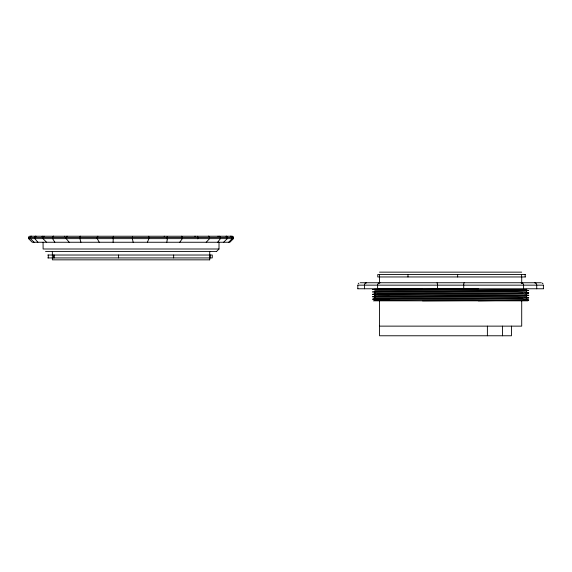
<?xml version="1.0" encoding="UTF-8"?>
<svg xmlns="http://www.w3.org/2000/svg" width="572" height="572" viewBox="0 0 572 572"><rect width="100%" height="100%" fill="white"/><g stroke="black" fill="none" stroke-linecap="round" stroke-linejoin="round"><path stroke-width="0.86" d="M216.602 251.415L219.005 248.999L219.012 242.256M113.092 242.256L113.299 236.515A1.237 0.5 89.7 0 1 113.535 236.272M167.238 239.089L167.224 236.408M167.188 239.539L167.103 240.219M167.045 240.669L166.838 242.256M147.412 242.256L148.906 238.638L148.906 237.43A1.237 0.5 -89.7 0 0 148.534 236.272M197.769 238.867L197.876 237.43A1.237 0.551 -90 0 0 197.433 236.257M132.511 236.336L132.339 238.638L133.176 242.256M80.087 236.336L79.894 238.638L80.938 242.256M179.751 242.256L182.332 238.638L182.332 237.43A1.237 0.858 -89.6 0 0 181.46 236.236M217.667 242.256L220.392 238.638L220.392 237.43A1.237 0.894 -90 0 0 219.491 236.236M358.201 283.841L358.901 283.14M206.22 242.256L209.559 238.638L209.559 237.43A1.237 1.115 -89.4 0 0 208.444 236.236M228.707 242.256L232.139 238.638L232.139 237.43A1.237 1.137 -90 0 0 230.995 236.236M233.476 238.638L229.858 242.256L32.218 242.256L28.6 238.638L28.6 237.43A1.237 1.201 -88.9 0 1 29.808 236.236L232.268 236.229A1.237 1.201 88.9 0 1 233.49 237.43L233.476 238.638L28.6 238.638M223.623 242.256L227.327 238.638L227.327 237.43M373.831 294.408L372.515 294.337L517.088 293.343L528.7 292.857M373.831 296.818L372.515 296.746L517.588 295.745L528.7 295.266M373.831 299.227L372.515 299.163L517.088 298.162L528.7 297.676M478.285 300.822L528.7 300.085M377.992 289.082L422.479 288.774M377.992 291.498L523.216 290.59M377.992 293.908L523.216 293M377.992 296.317L523.216 295.409M377.992 298.727L523.216 297.819M523.216 300.236L422.479 300.822M478.292 288.774L372.536 289.503L373.223 289.568M28.6 237.43L233.476 237.43M218.962 248.999L43.114 248.999L43.064 242.256M45.524 251.415L216.552 251.415M47.812 255.026L212.269 255.026L212.269 257.922L47.812 257.922M209.688 259.845L52.388 259.845L52.345 251.415M379.501 272.143L521.707 272.143M525.303 274.553L377.756 274.553L377.756 276.962L525.303 276.962M360.217 282.747L540.99 282.747M357.893 285.156L543.314 285.156M357.893 288.774L543.314 288.774M373.316 300.822L527.877 300.822M379.501 300.672L379.501 326.133L521.707 326.133L521.707 300.672M373.223 291.977L372.536 291.913L517.088 290.933L528.7 290.447M375.003 293.05L374.395 292.986L526.848 291.777L526.476 291.741M375.003 295.459L374.395 295.395L526.848 294.187L526.476 294.151M375.003 297.869L374.395 297.805L526.848 296.596L526.476 296.561M375.003 300.279L374.395 300.214L526.848 299.006L526.476 298.97M526.476 289.325L526.848 289.368L374.717 290.626M541.877 282.918L543.007 283.841M34.113 242.256L30.387 238.638L30.387 237.43A1.237 1.237 0 0 1 31.632 236.236M46.546 242.256L42.979 238.638L42.979 237.43A1.237 1.187 -90 0 1 44.173 236.236M37.902 242.256L34.806 238.638L34.806 237.43A1.237 1.03 -89.5 0 1 35.836 236.236M69.169 242.256L66.195 238.638L66.195 237.43M54.826 242.256L52.617 238.638L52.617 237.43A1.237 0.729 -89.7 0 1 53.346 236.236M99.256 242.256L97.226 238.638L97.226 237.43A1.237 0.686 -90 0 1 97.912 236.236M543.4 285.156L543.4 288.774M536.722 288.774L536.722 285.156A2.502 1.845 90 0 0 534.813 282.797A2.502 1.88 -88.1 0 1 535.371 282.868M525.196 274.553L525.196 276.962M523.594 285.156L523.594 288.774M521.707 276.962L521.707 283.104M521.585 274.553L521.585 276.962M511.454 326.133L511.454 335.771L379.529 335.771L379.515 326.133M502.481 326.133L502.481 335.771M487.387 326.133L487.387 335.771M463.728 285.156L463.728 288.774M457.65 274.553L457.65 276.962M437.48 288.774L437.48 285.156A2.502 0.486 88.7 0 0 437.029 282.84M407.986 274.553L407.986 276.962M379.501 274.553L379.501 283.104M377.613 285.156L377.613 288.774M364.486 288.774L364.486 285.156A2.502 1.88 88.1 0 1 366.402 282.804A2.502 1.845 -90 0 0 365.844 282.883M357.807 285.156L357.807 288.774M210.21 255.026L210.21 257.922M209.731 251.415L209.731 259.845M173.645 255.026L173.645 257.922M118.533 255.026L118.533 257.922M54.168 255.026L54.168 257.922M53.718 255.026L53.718 257.922M48.27 255.026L48.27 257.922M66.173 237.43A1.237 1.001 -90 0 1 67.189 236.236M226.09 236.236A1.237 1.23 -87.5 0 1 227.341 237.43M230.445 236.236A1.237 1.237 0 0 1 231.245 236.515M226.24 236.236A1.237 1.03 89.5 0 1 226.905 236.515M217.903 236.236A1.237 1.187 90 0 1 218.668 236.515M208.723 236.236A1.237 0.729 89.7 0 1 209.195 236.515M194.88 236.236A1.237 1.001 90 0 1 195.531 236.508M164.164 236.236A1.237 0.686 90 0 1 164.607 236.508M80.051 236.508A1.237 0.858 89.6 0 1 80.609 236.236M64.4 236.522A1.237 0.551 90 0 1 64.643 236.257M52.91 236.515A1.237 1.115 89.4 0 1 53.632 236.236M41.999 236.515A1.237 0.894 90 0 1 42.585 236.236M35.185 236.515A1.237 1.23 87.5 0 1 35.986 236.236M30.345 236.515A1.237 1.137 90 0 1 31.081 236.236M521.156 282.804A2.502 2.367 86.2 0 1 523.645 285.156M463.677 285.142A2.502 0.536 90 0 1 464.178 282.804M377.541 285.149A2.502 2.381 90 0 1 380.051 282.804M521.371 282.797A2.502 2.381 -90 0 1 521.864 282.875M374.231 289.282A78.092 0.357 -0.1 0 1 389.296 289.11M525.06 290.383A78.092 0.357 0.1 0 1 527.713 290.44M528.578 290.454A78.092 0.379 0 0 1 524.874 290.59M374.324 291.691A78.092 0.357 -0.1 0 1 389.511 291.52M524.824 292.792A78.092 0.357 0.1 0 1 527.584 292.85M528.163 292.864A78.092 0.386 0 0 1 526.154 293.007M373.552 294.122A78.092 0.357 -0.1 0 1 389.511 293.929M524.531 295.202A78.092 0.357 0.1 0 1 527.584 295.259M528.163 295.274A78.092 0.386 0 0 1 526.154 295.417M373.552 296.532A78.092 0.357 -0.1 0 1 389.511 296.339M524.824 297.619A78.092 0.357 0.1 0 1 527.584 297.669M528.163 297.683A78.092 0.386 0 0 1 526.154 297.826M373.552 298.942A78.092 0.357 -0.1 0 1 389.511 298.748M523.602 300.007A78.092 0.357 0.1 0 1 523.923 300.014M524.824 300.028A78.092 0.357 0.1 0 1 527.584 300.085M528.163 300.093A78.092 0.386 0 0 1 526.154 300.236M528.671 293.064A78.092 0.386 0 0 1 527.57 293.121M528.7 295.467A78.092 0.386 0 0 1 527.57 295.531M528.671 297.89A78.092 0.386 0 0 1 527.57 297.94M528.671 300.3A78.092 0.386 0 0 1 527.57 300.357"/></g></svg>
